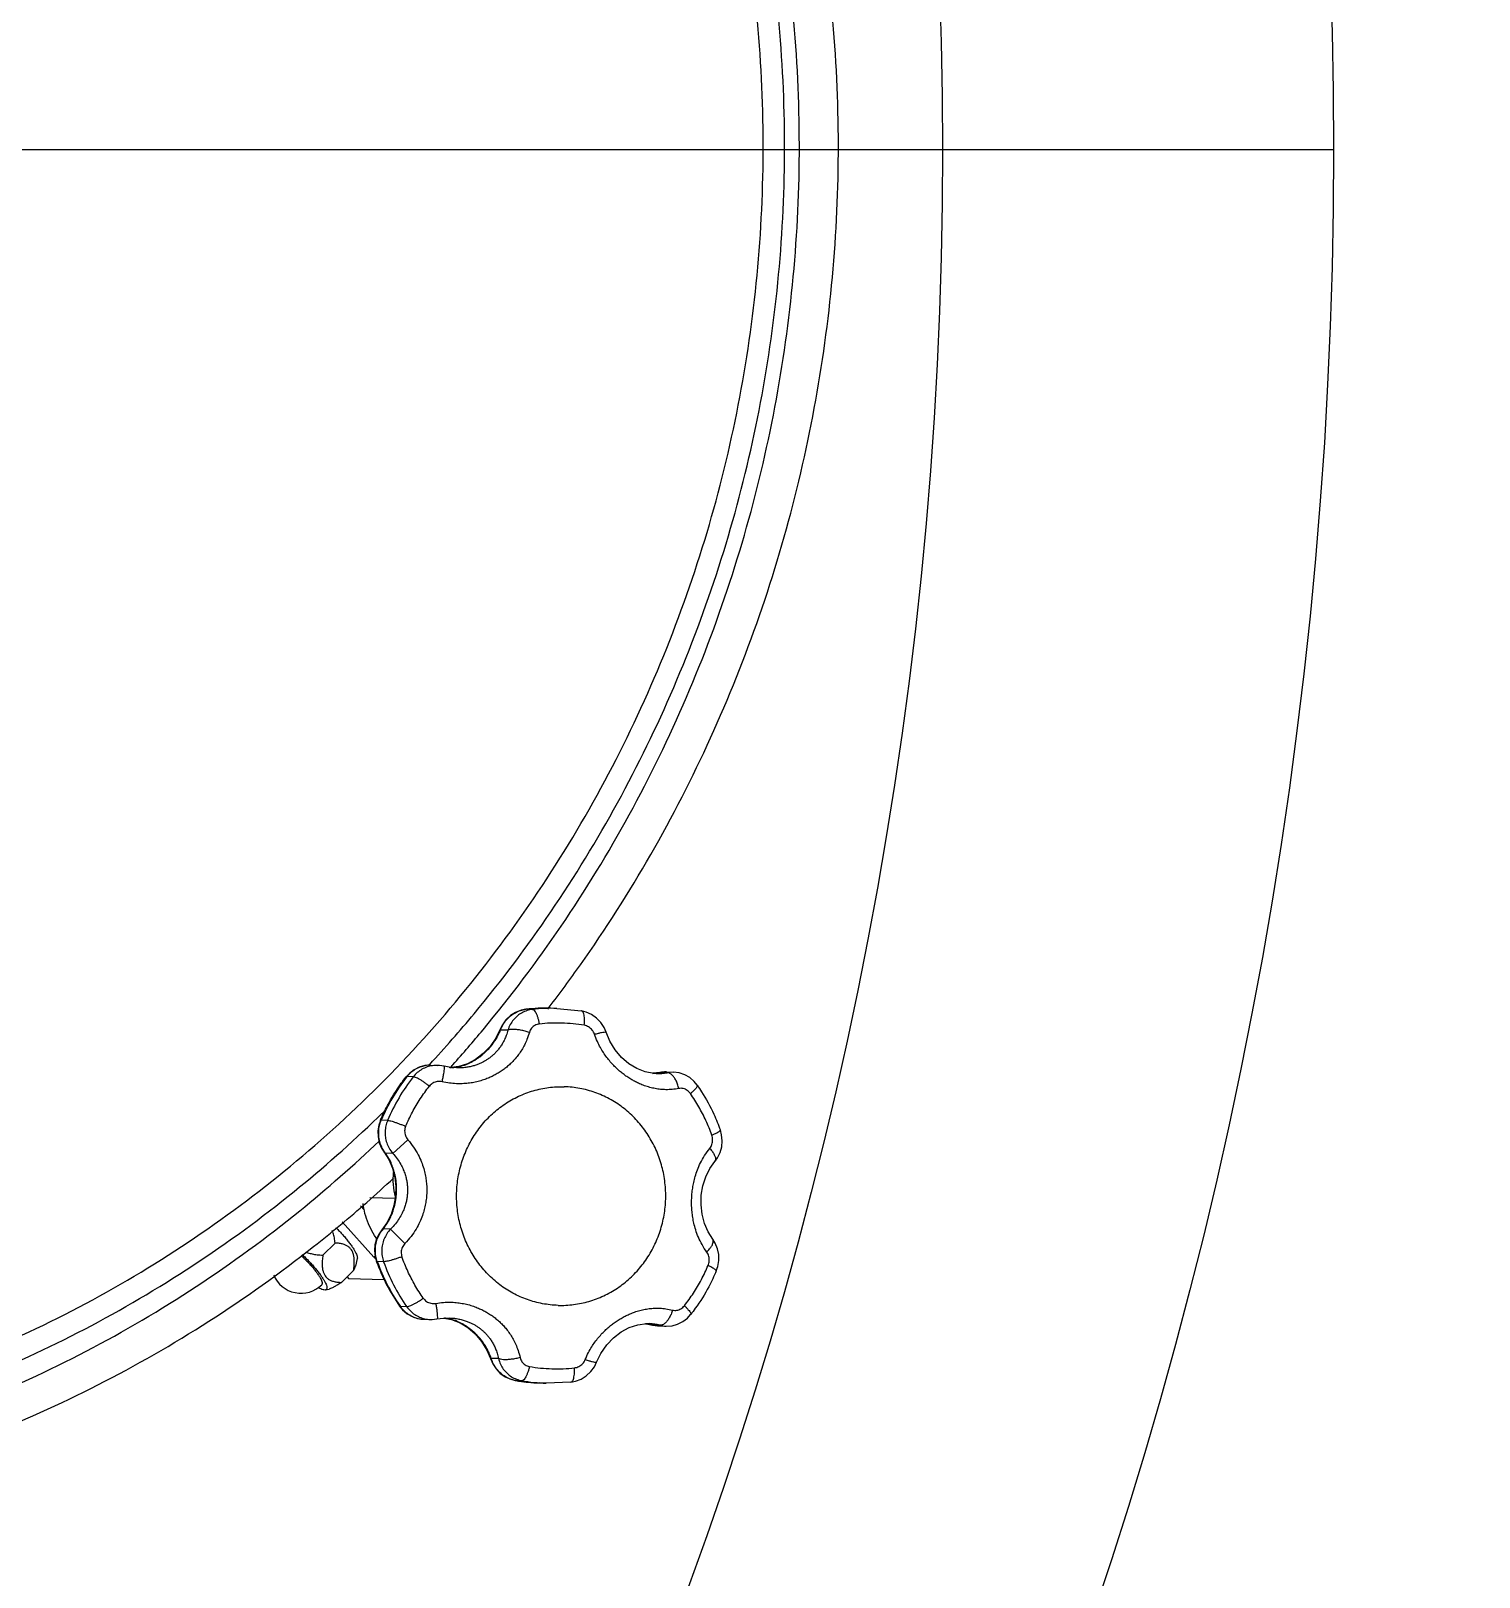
# Model space of a CAD drawing. Header units: millimetres. Extents: x -62354 to 129108, y -71259 to 35407.
# Drawn here: x 18760.9 to 19003.9, y 10938 to 11197.5 of the extents above; entities that cross this region are included whole.
import ezdxf

# ---------------------------------------------------------------- set-up
doc = ezdxf.new("R2010")
doc.units = ezdxf.units.MM
doc.header["$MEASUREMENT"] = 0
doc.layers.add('1st FL Layout xrf$0$CR-Machine', color=7, linetype='Continuous', transparency=0.5)

# ---------------------------------------------------------------- blocks, each defined once
blk = doc.blocks.new('1st FL Layout xrf$0$fsdbx')
at = {"color": 253, "ltscale": 3}
blk.add_line((240592.2337250903, 79377.38444218776), (240592.2337250903, 77846.13444218776), dxfattribs=at)
for p, q in [((240746.9843758382, 79265.4099085188), (240747.0175435659, 79266.5728872582)), ((240747.0175902299, 79266.57451205881), (240747.0174953481, 79266.57118704476)), ((240747.0174953481, 79266.57118704476), (240747.1089151634, 79265.52234779473)), ((240746.9843690692, 79265.40984514428), (240746.9845802546, 79265.10434079182)), ((240746.9845802546, 79265.10434079182), (240747.0715839815, 79264.29207655488)), ((240747.0715839815, 79264.29207655488), (240747.0743863753, 79264.31098111844)), ((240747.1089151634, 79265.52234779473), (240747.0743672037, 79264.31097767895)), ((240747.2763483325, 79263.73534104213), (240747.276066201, 79263.72551936336)), ((240789.4988710603, 79264.31339731041), (240789.4643231005, 79263.10202719463)), ((240789.6168699995, 79264.19650987288), (240789.4643231005, 79263.10202719463)), ((240789.616828999, 79264.19506609), (240789.6499690324, 79265.35706947252)), ((240789.6499382191, 79265.3559922289), (240789.6500201792, 79265.35887761612)), ((240789.2295702552, 79262.52848744683), (240789.2298629086, 79262.5388361463)), ((240789.2558773659, 79261.91813376354), (240789.2605589244, 79261.97817815747)), ((240789.2605589244, 79261.97817815747), (240789.4660430661, 79263.08298333705)), ((240789.4660448332, 79263.08299055044), (240789.4643252707, 79263.10202667437)), ((240736.3213401735, 79247.01890266826), (240736.7358245514, 79251.1491686847)), ((240799.0359261999, 79249.37240693872), (240799.2143425177, 79245.22521064771)), ((240736.4653611206, 79245.47579830632), (240736.1189870568, 79245.7414890781)), ((240736.2911360222, 79245.95984139401), (240736.2910910747, 79245.95826388441)), ((240736.3213401735, 79247.01890266826), (240736.2911361048, 79245.95984429083)), ((240736.4981501513, 79242.90959102838), (240736.4679460826, 79241.85053265092)), ((240799.1841269406, 79244.16574874619), (240799.1841384492, 79244.16615227555)), ((240799.2143425177, 79245.22521064771), (240799.184138449, 79244.16615227025)), ((240736.4695656801, 79241.81267764681), (240736.4652696139, 79241.85025715522)), ((240736.4695492386, 79241.81267575483), (240736.4679460826, 79241.85053265092)), ((240798.8036174399, 79241.13265535433), (240798.7734133712, 79240.07359697684)), ((240739.986405145, 79238.7904132705), (240739.9518571853, 79237.57904315469)), ((240798.7734134033, 79240.07359716782), (240798.7696471298, 79240.03584617315)), ((240798.7760803156, 79240.07314031036), (240798.7696471298, 79240.03584617315)), ((240795.0862675586, 79237.21897956781), (240795.0517195988, 79236.007609452)), ((240795.1027675421, 79235.8856962925), (240795.9670189665, 79236.25163260027)), ((240746.0837146553, 79230.55855157095), (240746.2497913634, 79229.264835637)), ((240746.318759034, 79230.1590590257), (240746.3185326065, 79230.15100590265)), ((240788.2720335417, 79228.95407502749), (240788.2722610522, 79228.96195553112)), ((240745.8554662273, 79225.82645398803), (240745.8886511626, 79226.99004262491)), ((240788.4878836969, 79224.61038028434), (240788.5210739024, 79225.77412923524)), ((240747.2252286414, 79222.25901694573), (240747.8200629942, 79221.7122170834)), ((240747.8003508569, 79222.92247137937), (240747.7701467882, 79221.8634130019)), ((240758.3792117495, 79222.00864214831), (240760.6475071314, 79219.46627371741)), ((240760.6475032727, 79219.4662780056), (240760.612955313, 79218.25490788973)), ((240768.2092658337, 79219.86170796215), (240768.0883119796, 79215.62065044456)), ((240775.766911728, 79221.51274958724), (240773.3574177035, 79219.10380263542)), ((240786.3806593153, 79221.8221710462), (240786.3504552466, 79220.76311266873)), ((240755.110968121, 79218.60970542193), (240755.0807640522, 79217.55064703914)), ((240760.440316265, 79218.01723183424), (240760.6129425541, 79218.25492206714)), ((240772.3104008871, 79218.47901249322), (240773.4816547691, 79217.6452839248)), ((240773.4816547691, 79217.6452839248), (240773.3228592413, 79217.89242210725)), ((240773.3574097895, 79219.10379478722), (240773.3228618298, 79217.89242467139)), ((240778.8361269513, 79217.93307008105), (240778.8059228825, 79216.87401169827)), ((240781.6327975018, 79212.07110844701), (240781.8031177339, 79218.04312071574)), ((240769.4496254926, 79214.05667079057), (240770.1506828614, 79214.68983273447)), ((240778.044226148, 79216.29445450977), (240772.1418175179, 79210.96367750101)), ((240778.044226148, 79216.29445450977), (240777.8401811494, 79216.50103727164)), ((240776.7149125793, 79212.92271155532), (240777.1771227825, 79213.19130813982)), ((240778.3103749428, 79213.52038694368), (240779.5634527051, 79213.19349533069)), ((240780.2927647241, 79212.88699882646), (240782.3115213872, 79210.84313435)), ((240781.3504778424, 79211.81613064694), (240781.6327975018, 79212.07110844701)), ((240775.7075149426, 79209.79082996087), (240777.7262716004, 79207.74696548464)), ((240783.572406872, 79208.19290900722), (240783.4251193562, 79208.78750239062)), ((240783.5723454362, 79208.19306653395), (240783.5859072371, 79208.04874499567))]:
    blk.add_line(p, q)
for points in [[(240762.023710096, 79273.53984804175), (240761.3903372643, 79273.99452194368), (240760.5040972613, 79274.4264381396), (240759.5432552514, 79274.68978483818), (240758.5446489816, 79274.77317599553), (240757.5463509887, 79274.6731600331), (240756.7480654111, 79274.45470334071)], [(240780.3844032869, 79273.78062755679), (240779.615293212, 79274.04027627094), (240778.6252154947, 79274.1998571381), (240777.6237777485, 79274.17654482581), (240776.6490365056, 79273.97145782801), (240775.7382544632, 79273.59358015016), (240775.0652902368, 79273.16791478716)], [(240775.065144925, 79273.16783971715), (240773.8477992458, 79272.40196518417), (240772.4024165525, 79271.78352951916), (240770.8693017357, 79271.3875309423), (240769.2865089492, 79271.21261102858), (240767.6913048436, 79271.25743819302), (240766.1208429961, 79271.52094068515), (240764.612435888, 79272.00228375598), (240763.2041651407, 79272.70058773554), (240762.023820755, 79273.5397735535)], [(240749.2135303798, 79270.57009069916), (240748.5887260332, 79270.05831194823), (240747.9444505951, 79269.31404590572), (240747.4588952665, 79268.47111526708), (240747.1471358956, 79267.55954841885), (240747.0174875717, 79266.57111189468)], [(240789.649942947, 79265.35596030497), (240789.5776909447, 79266.3444974719), (240789.3202530938, 79267.27023731056), (240788.8862180088, 79268.13790621274), (240788.2887703998, 79268.91689461272), (240787.6853027426, 79269.47293237029)], [(240747.2763451926, 79263.73528551008), (240747.252821861, 79263.31996756297), (240746.9757320632, 79261.83692334124), (240746.4219141718, 79260.42240820019), (240745.6123413024, 79259.09187548226), (240744.5642371697, 79257.87104020864), (240743.2988746232, 79256.79530048493), (240741.8383651117, 79255.90132139364), (240740.3290733881, 79255.26852476786)], [(240747.0715634024, 79264.29206244365), (240747.2142868147, 79263.16958665111), (240747.215314791, 79263.11922166095)], [(240789.466029872, 79263.08299421734), (240789.5999805139, 79263.89850388453), (240789.6168766427, 79264.19653987372)], [(240795.683294819, 79253.68983850707), (240794.2211371331, 79254.40259970588), (240792.8116230993, 79255.37826346108), (240791.6076333907, 79256.5247134605), (240790.6291871371, 79257.80394116582), (240789.8955165197, 79259.17927331664), (240789.4223302792, 79260.62402620664), (240789.2297124872, 79262.12155565349), (240789.2298628985, 79262.5387823476)], [(240740.3290687213, 79255.26851006426), (240739.5518586543, 79254.94037170851), (240738.6856439954, 79254.38383407833), (240737.9433449744, 79253.67747119238), (240737.3532159509, 79252.84961379148), (240736.936862347, 79251.93391466184), (240736.7358544227, 79251.14925990129)], [(240799.0359000603, 79249.37250879648), (240798.8843467392, 79250.15147032638), (240798.5238833652, 79251.09042924203), (240797.9846775971, 79251.9521415671), (240797.2861852403, 79252.70181508912), (240796.4546691391, 79253.30954823102), (240795.6832976126, 79253.68981145063)], [(240736.4695687177, 79241.812581596), (240736.6254009419, 79241.01823188545), (240736.9885132638, 79240.08082229088), (240737.530008661, 79239.2209564679), (240738.2305208001, 79238.47330943402), (240739.0638216931, 79237.86778491113), (240739.8221804142, 79237.49524053643)], [(240795.9670189665, 79236.25163260027), (240796.8315871098, 79236.81047519055), (240797.5720008141, 79237.51898638235), (240798.159956708, 79238.34882951566), (240798.5737443435, 79239.26620747172), (240798.7696095453, 79240.03573863977)], [(240739.822182533, 79237.49521710182), (240741.2931412801, 79236.77732289155), (240742.7004370035, 79235.80142440501), (240743.9024073093, 79234.65525702166), (240744.879146281, 79233.37668084414), (240745.611480176, 79232.00223900954), (240746.0837146553, 79230.55855157095)], [(240788.2904721877, 79228.06791115977), (240788.5304629042, 79229.35060603402), (240789.0852985441, 79230.76613009951), (240789.8962569017, 79232.09746520602), (240790.9460942982, 79233.31883894608), (240792.2134771146, 79234.39473475073), (240793.6761819654, 79235.28835092168), (240795.1027675421, 79235.8856962925)], [(240746.3185306976, 79230.15099278316), (240746.2458850934, 79229.21447770676), (240746.0394356807, 79228.10207184305)], [(240746.0394466753, 79228.10206026875), (240745.9063733556, 79227.29684360547), (240745.8886445158, 79226.99000726818)], [(240788.4339153315, 79226.89299228915), (240788.2917223481, 79228.00782469261), (240788.2720348097, 79228.9540649243)], [(240745.8554999807, 79225.82785089879), (240745.9284633828, 79224.83667618415), (240746.1875902977, 79223.90869396858), (240746.6242842579, 79223.03914355073), (240747.2252286414, 79222.25901694573)], [(240786.2919012622, 79220.6149252686), (240786.925789191, 79221.13539828439), (240787.5664932251, 79221.8787097288), (240788.0492938028, 79222.71992507795), (240788.3592442246, 79223.62937058086), (240788.487996361, 79224.61415502409)], [(240788.5210988951, 79225.77481010437), (240788.5211852154, 79226.07042323134), (240788.4338912685, 79226.8929787889)], [(240760.4403304273, 79218.01721285781), (240761.6669843658, 79218.78797583931), (240763.113124843, 79219.40493076455), (240764.6467358737, 79219.79944415588), (240766.2297724698, 79219.97287797672), (240767.824968653, 79219.92656328139), (240769.3951572854, 79219.66157282513), (240770.9030019799, 79219.1787537419), (240772.3104008871, 79218.47901249322)], [(240755.121028591, 79217.40444171295), (240755.9050967901, 79217.14097028103), (240756.8954619745, 79216.98417556591), (240757.8967340429, 79217.01026572738), (240758.870962124, 79217.2181124684), (240759.7808952539, 79217.59873452404), (240760.4401914609, 79218.01713866202)], [(240773.4817704289, 79217.64520763652), (240774.1283302816, 79217.1825316691), (240775.0155604064, 79216.75330037292), (240775.9770757937, 79216.49266700604), (240776.976018614, 79216.41203175354), (240777.9741798293, 79216.51483863429), (240778.7572795704, 79216.73030846898)]]:
    blk.add_lwpolyline(points)
for radius in [765.6249999999977, 699.9999999999977]:
    blk.add_circle((240592.2337250903, 78611.75944218776), radius)
for centre, radius, start, end in [((240752.0096679906, 79265.26831068902), 5.027293540940279, 178.3860019070532, 190.9777112770605), ((240737.0406183916, 79262.48875106769), 10.19787355512483, 6.936135208661807, 10.29328590439626), ((240739.8885378353, 79263.94474110508), 7.390825471108212, 358.3764433880655, 12.32507017774391), ((240737.1627450377, 79262.50317810016), 10.07489846879082, 3.417455736769392, 6.938563133608025), ((240796.57769844, 79262.3329038677), 7.350660050647345, 164.3695996395101, 178.3946343905062), ((240785.0662166616, 79265.48794831504), 4.585629190356811, 345.1590098365876, 358.3510256469709), ((240799.2571718168, 79260.7322229982), 10.07527084948247, 169.7945040439499, 173.3190476000141), ((240799.3777328948, 79260.71094026905), 10.19769534744737, 166.4394244038675, 169.7968351535721), ((240765.333655896, 79247.08743674593), 26.56032142956558, 170.1729541815594, 178.3650596974871), ((240770.2528723612, 79246.94713417883), 26.56053915904255, 358.3677213780931, 6.559732256146668), ((240765.3351165403, 79245.1318820088), 29.0557588651863, 178.3702182335488, 186.4849554702066), ((240765.0689781638, 79245.1396301282), 28.78953278946118, 178.3705678752147, 186.5601544634656), ((240765.0991738976, 79246.1986879493), 28.78952444721315, 178.3674255321836, 186.5601552556723), ((240765.3336814517, 79247.0886622559), 26.56031203787767, 178.367703858632, 186.5598126301268), ((240770.2531261134, 79246.94836127057), 26.56032049732202, 350.1729558535699, 358.3650597742098), ((240770.4063323916, 79244.98740958102), 28.7895265247845, 350.1726092010121, 358.3645407019387), ((240770.4365386377, 79246.0464676939), 28.78952433001682, 350.1726089912959, 358.3653445302559), ((240770.1050750262, 79244.99830735984), 29.09096382303238, 352.3335771597512, 358.3600198846725), ((240741.2357557474, 79242.39881394882), 4.799231332133658, 186.5599970084451, 187.0051020316149), ((240770.1472864651, 79244.99201575649), 29.04829035844362, 350.2508768141441, 352.3347687617469), ((240741.8350350813, 79242.79631219394), 5.546733740532298, 249.3096621845845, 250.1529071127475), ((240794.0421254894, 79240.89310246077), 4.801736590185103, 349.7272263770167, 350.1733069905848), ((240793.4706839405, 79241.3185063545), 5.541236289650056, 286.5780865935625, 287.4163997386366), ((240738.3927193891, 79228.84850671669), 7.886612046823034, 3.663321376002467, 9.341279293767101), ((240597.4987735432, 79063.42122093748), 222.6930834441237, 48.05500010700087, 48.25224081600395), ((240796.1132726938, 79227.20195816606), 7.889178199023316, 167.3975977992709, 173.0512802401178), ((240750.4908213148, 79225.69824575415), 4.637135188491362, 178.4156728963347, 189.6391387965944), ((240783.8573690256, 79224.74623001958), 4.63251566598853, 347.5494107086141, 358.3195422954902), ((240767.4898539155, 79247.94582864098), 31.8409318222851, 231.8027396590943, 247.1218437693747), ((240783.7639176219, 79224.76866149923), 4.728605807152717, 337.2942255303285, 347.5281329952294), ((240767.124013183, 79246.42388565736), 31.26961722854218, 231.7615821701941, 231.9931084467039), ((240767.4619326227, 79246.89130554153), 31.84599781487002, 232.0318938171313, 247.1212320479119), ((240599.9627684018, 79067.06665700488), 224.6094998866856, 41.2314700254812, 42.78273101247631), ((240768.1170928555, 79246.87262481134), 31.84600251337752, 289.6115327867714, 304.7006570831443), ((240768.1493193851, 79247.92702085781), 31.8409318222851, 289.6109204982343, 304.9300246060728), ((240768.080204878, 79246.68938929797), 31.80478040816786, 289.7980936677862, 304.9322993432299), ((240768.4278183098, 79246.38671105728), 31.26962918256807, 304.7394403635776, 304.9711821679787), ((240598.9362931949, 79066.6702151703), 216.3940767119447, 43.99029199988353, 44.47682439173798), ((240767.6707023862, 79247.08873547567), 32.22810405480408, 246.9068227511844, 247.082738680026), ((240801.1707204254, 79190.75564916641), 34.45381424352485, 131.2228445468328, 132.1622037307934), ((240767.9327006844, 79247.04742492118), 32.19161868441086, 289.6488688694841, 289.8292701317243), ((240779.1791639236, 79204.06877877816), 4.947912741432055, 292.4020868630197, 44.64590510198592)]:
    blk.add_arc(centre, radius, start, end)
blk.add_ellipse((240767.4483107185, 79234.91821550397), major_axis=(-6.690596774322166, -14.49746422713103), ratio=0.7838483370000001, start_param=0.2564749827, end_param=0.5712859940999999)
for points, start_tangent, end_tangent in [([(240736.1189870568, 79245.7414890781), (240729.0201185476, 79250.9639175933), (240710.5175543724, 79262.76831899746), (240690.918083675, 79272.8188014419), (240670.4034622884, 79281.02216170289), (240649.1639327027, 79287.30232585201), (240627.3964598548, 79291.60105475163), (240605.3029045532, 79293.87848410694), (240583.0881515517, 79294.11349415078), (240560.9582095211, 79292.30390552629), (240539.118300639, 79288.46649946165), (240517.77095746, 79282.63686217475), (240497.1141447249, 79274.86905484315), (240477.3394235395, 79265.23511228681), (240458.6301749206, 79253.82437494278), (240458.3987108339, 79253.66747524845)], (-0.7940312581110243, 0.6078769292732074), (-0.8274089368774075, -0.5615999031119917)), ([(240745.7160120055, 79225.67474698607), (240737.2077391645, 79233.1335109809), (240720.1267884015, 79245.99537896438), (240701.8141569325, 79257.19733291259), (240682.4462054049, 79266.6314918886), (240662.2094577815, 79274.2069997827), (240641.2988050056, 79279.8509003155), (240619.9156280952, 79283.50883964036), (240598.2658587325, 79285.14558980448), (240576.557996031, 79284.74538799655), (240555.0010985753, 79282.31208839128), (240533.8027710765, 79277.86912499132), (240513.1671650071, 79271.4592859626), (240493.2930125403, 79263.14430155579), (240474.3717126307, 79253.00424961763), (240456.58548773, 79241.13678438863), (240447.6670447263, 79234.17596118822)], (-0.7346487815111025, 0.6784476161239366), (-0.7721256544351571, -0.6354698842298354)), ([(240809.6527348812, 79067.4353695731), (240809.1371351032, 79088.5019889606), (240806.3958121829, 79109.41606426591), (240801.4568958111, 79129.96298876413), (240794.3710659487, 79149.93192320931), (240785.2110328063, 79169.11795931586), (240774.0707907047, 79187.32422238553), (240761.0646536169, 79204.36389152418), (240746.3260821045, 79220.06211666984), (240730.0063138586, 79234.25781278644), (240712.2728117771, 79246.80531281841), (240693.3075455962, 79257.57586244421), (240673.305124615, 79266.45894124956), (240652.4708007287, 79273.36339681706), (240631.0183622972, 79278.21838009349), (240609.1679403751, 79280.97407238229), (240587.1437498553, 79281.60219655067), (240565.1717887364, 79280.09630719468), (240543.4775190679, 79276.47185677802), (240522.2835534201, 79270.76603706452), (240501.8073705585, 79263.0373974815), (240482.2590838272, 79253.36524433814), (240463.8392851055, 79241.8488270141), (240446.736986445, 79228.6063195272), (240431.1276805809, 79213.77360792772), (240417.1715401119, 79197.50289591163), (240405.0117739252, 79179.96114300028), (240394.7731576741, 79161.32835131409), (240386.5607534237, 79141.79571851515), (240380.4588315458, 79121.56367584367), (240376.5300060168, 79100.83983143218), (240374.814591912, 79079.83683997861)], (0.02850814758171294, 0.9995935601640595), (-0.02850814758171294, -0.9995935601640595)), ([(240749.2135672661, 79270.57010778802), (240750.3255941648, 79271.31315216306), (240754.0594681682, 79273.35530689743), (240756.7480629946, 79274.4546974675)], (0.8194403479634841, 0.5731644756345984), (0.9417630452801012, 0.3362772168089148)), ([(240757.582951922, 79273.02210035699), (240757.3822326008, 79273.47346687748), (240757.1949450999, 79273.85769770292), (240757.0292082946, 79274.1565373301), (240756.8920654982, 79274.35678011863), (240756.7890612422, 79274.45024726316), (240756.7501443804, 79274.44750068747)], (-0.3933435301693383, 0.9193915745067076), (-0.9606779078621208, -0.277665189293974)), ([(240757.5829641654, 79273.02210472958), (240755.1514462177, 79272.03074130349), (240752.8251498851, 79270.83156572675), (240750.6231568198, 79269.43442440522)], (-0.9417727320327692, -0.336250087285541), (-0.8194402525371691, -0.5731646120634286)), ([(240759.8242132417, 79272.67536023146), (240759.4988689709, 79272.89325755602), (240759.1470414462, 79273.04494156837), (240758.7668823762, 79273.13618581623), (240758.371910007, 79273.16357178346), (240757.975757873, 79273.12615783443), (240757.5829641654, 79273.02210472958)], (-0.7730474503839447, 0.6343482004821032), (-0.9417927627728476, -0.3361939797032166)), ([(240759.8242132417, 79272.67536023146), (240760.3630165094, 79273.11251337803), (240760.8804886732, 79273.43290862767), (240761.3461465625, 79273.6176722649), (240761.7325593959, 79273.65592046411), (240762.0169646614, 79273.54540031918), (240762.0237007524, 79273.53983696757)], (0.7416213409917237, 0.6708187434662489), (0.7643404180092113, -0.6448129382987785)), ([(240777.2119133077, 79272.17946756133), (240775.968820139, 79271.38462459968), (240774.706305934, 79270.76870323985), (240773.4983822189, 79270.32390207433), (240772.3897853571, 79270.02147630564), (240771.3887635319, 79269.82608142705), (240770.4448920478, 79269.70437040372), (240769.4648768065, 79269.63905151622), (240768.4539769758, 79269.63500700358), (240767.4458342076, 79269.69460866801), (240766.4717086866, 79269.81357349234), (240765.5329123925, 79269.98755237978), (240764.5386559468, 79270.23931616795), (240763.4399519771, 79270.60584981405), (240762.2504595568, 79271.12157040762), (240761.0198723984, 79271.8110335226), (240759.8242132417, 79272.67536023146)], (-0.8078717302907212, -0.589358352275656), (-0.7729679078932271, 0.6344451224236558)), ([(240777.2119131932, 79272.17946690912), (240776.698898708, 79272.64662076256), (240776.2005258389, 79272.99599086112), (240775.7461527291, 79273.20699649479), (240775.3625455888, 79273.26720774904), (240775.072301941, 79273.17307769365), (240775.0652828722, 79273.16792470714)], (-0.7021827672122574, 0.7119967425698919), (-0.7998918250075042, -0.6001442062422702)), ([(240779.4692945657, 79272.39790821893), (240779.0966513105, 79272.52092194103), (240778.7083464375, 79272.58273869738), (240778.316908437, 79272.58136934479), (240777.9358830456, 79272.51691837242), (240777.5631283738, 79272.38496193232), (240777.2119133077, 79272.17946756133)], (-0.9210978505602854, 0.3893311568487961), (-0.8079659071962683, -0.589229236213302)), ([(240780.3819164507, 79273.77355291814), (240780.3432280578, 79273.77851228515), (240780.2350700354, 79273.69106513154), (240780.086744496, 79273.49896111814), (240779.9042524206, 79273.21005004732), (240779.6953764972, 79272.837115573), (240779.4692945657, 79272.39790821893)], (-0.9433031545580954, 0.3319324609024339), (-0.4450104169292848, -0.8955253926184472)), ([(240786.2133127788, 79268.41939370666), (240784.0944988591, 79269.93978309853), (240781.840337133, 79271.26958567448), (240779.4692945657, 79272.39790821893)], (-0.7854418484685883, 0.6189354592154558), (-0.9210779857296091, 0.3893781506508628)), ([(240780.3844061856, 79273.78062231006), (240783.0418444732, 79272.51060677419), (240786.645311048, 79270.25800677919), (240787.6852702323, 79269.47294912545)], (0.9210674834834448, -0.3894029928871557), (0.7854431724016246, -0.6189337791134619)), ([(240749.2145705904, 79270.5684353062), (240749.2999607982, 79270.58971096494), (240749.4700114832, 79270.53080622427), (240749.6978119399, 79270.37729725655), (240749.9741587504, 79270.13547666563), (240750.2873293227, 79269.81613782476), (240750.6231568198, 79269.43442440522)], (0.8571651136321167, 0.515041714788269), (0.6436100791804585, -0.7653535561930342)), ([(240750.6231568198, 79269.43442440522), (240750.3282275346, 79269.18854744427), (240750.0849235908, 79268.9010052093), (240749.901115949, 79268.58106379808), (240749.7832281522, 79268.23996153279), (240749.7345772986, 79267.87404373437), (240749.7673040532, 79267.49116412923)], (-0.8194099460722556, -0.5732079380799461), (0.1971876702125514, -0.980365759661233)), ([(240786.2133025734, 79268.41940174648), (240786.5703104275, 79268.78137885424), (240786.9011674453, 79269.0823538414), (240787.1908411633, 79269.3080362257), (240787.4270145519, 79269.44831711304), (240787.6001411121, 79269.49743821079), (240787.6841709135, 79269.4713328853)], (0.6861120747382505, 0.7274958562757406), (0.826474541934475, -0.5629740949050854)), ([(240749.7673040532, 79267.49116412923), (240749.9293086589, 79266.35421841551), (240749.9648589354, 79265.33215439448), (240749.911285408, 79264.41479769553), (240749.780577865, 79263.5101212144), (240749.5703203783, 79262.59713771247), (240749.2897256712, 79261.71066399469), (240748.9676787213, 79260.90570373516), (240748.6418256094, 79260.2223556558), (240748.2907788082, 79259.5827723562), (240747.8865811586, 79258.93470517074), (240747.4424199696, 79258.30398276701), (240746.9668295197, 79257.70178226224), (240746.4602565891, 79257.12697428267), (240745.90466404, 79256.5615578648), (240745.2698043738, 79255.98527037713), (240744.543877109, 79255.40379758587), (240743.749062999, 79254.84871715508), (240742.8814439715, 79254.32781164275), (240741.8791172332, 79253.82392725963), (240740.6627635424, 79253.33889178082)], (0.1973763773914139, -0.9803277847984533), (-0.9452323412628462, -0.3263982552507879)), ([(240749.7673041703, 79267.49116375286), (240749.0425193669, 79267.27695661498), (240748.385869871, 79266.99211017397), (240747.8360375488, 79266.653404149), (240747.4254118777, 79266.2807909982), (240747.1781819667, 79265.89622058262), (240747.1089116173, 79265.52234715511)], (-0.9736967422618861, -0.2278478749266501), (0.06072390159575579, -0.9981546011390166)), ([(240786.9570121813, 79266.43052335473), (240787.0110131042, 79266.79645207798), (240786.9881813382, 79267.15364521916), (240786.8932372598, 79267.50614818488), (240786.7295035302, 79267.84115112491), (240786.5026819174, 79268.1471207315), (240786.2133127788, 79268.41939370666)], (0.2527807615503809, 0.9675235845135814), (-0.7854037938154547, 0.6189837483006244)), ([(240795.2401717366, 79251.78235833618), (240794.0696149166, 79252.32745517572), (240793.1268375486, 79252.86764170011), (240792.3118809217, 79253.41680512187), (240791.5520769464, 79254.0073040144), (240790.8463043436, 79254.63466749448), (240790.2279141039, 79255.25825317614), (240789.6902359487, 79255.86793604027), (240789.2046636128, 79256.48445198694), (240788.754748224, 79257.12541433788), (240788.3395896796, 79257.79351860113), (240787.9669536708, 79258.47724708315), (240787.6490772017, 79259.14861352401), (240787.3594487131, 79259.86550056122), (240787.085482829, 79260.6965119296), (240786.8628763142, 79261.58957277439), (240786.7120945434, 79262.49431821861), (240786.6370977865, 79263.38650909974), (240786.6372174777, 79264.29766621182), (240786.7315446149, 79265.31215016742), (240786.9570121813, 79266.43052335473)], (-0.9250932261221183, 0.3797400729222179), (0.2529284657611447, 0.9674849824197342)), ([(240786.9570121815, 79266.43052336009), (240787.668408079, 79266.17535636618), (240788.3077529891, 79265.85354849749), (240788.8373845216, 79265.48405682869), (240789.2261034403, 79265.08864734074), (240789.4510114571, 79264.69061265522), (240789.4988599921, 79264.31339995499)], (0.9591279208849962, -0.2829728456563007), (-0.1175143622812782, -0.993071183076835)), ([(240740.6627635424, 79253.33889178082), (240740.2827726167, 79253.16817320557), (240739.9532834837, 79252.94418950134), (240739.6676398595, 79252.66804738884), (240739.4360789283, 79252.34943902565), (240739.2665189843, 79251.99932718815), (240739.1630422888, 79251.6206097996)], (-0.9451917891124623, -0.3265156685281472), (-0.1707015911316175, -0.9853227728948186)), ([(240740.6627635424, 79253.33889178082), (240740.4887327004, 79253.98078288854), (240740.3640014095, 79254.52275561949), (240740.2959172922, 79254.93288358391), (240740.288490949, 79255.18700725804), (240740.3314906065, 79255.26506497883)], (-0.2764173220091713, 0.9610377017023204), (0.8180781876530404, 0.5751070151600629)), ([(240795.2401715256, 79251.78235803844), (240795.4505038981, 79252.41329018661), (240795.6059223159, 79252.94727632919), (240795.6972714005, 79253.35286046055), (240795.7191699607, 79253.60615046072), (240795.680691572, 79253.68653201536)], (0.330740512744965, 0.9437217350624058), (-0.7839279050839004, 0.6208518660926834)), ([(240739.1630401571, 79251.62059746453), (240738.6037421899, 79251.6549197977), (240738.0831345489, 79251.65181047897), (240737.6244508129, 79251.61019764721), (240737.2471759753, 79251.53135559295), (240736.9665586499, 79251.41838903085), (240736.793144568, 79251.27610321768), (240736.736170752, 79251.14920252186)], (-0.9958373369887064, 0.09114822137179486), (-0.1843874206093342, -0.9828536407426268)), ([(240796.6395276031, 79249.98138294529), (240796.5618206901, 79250.35241343363), (240796.4169756671, 79250.70822659787), (240796.2096286223, 79251.03737112667), (240795.9469449554, 79251.32852114545), (240795.6234437749, 79251.58148412424), (240795.2401717366, 79251.78235833618)], (-0.1142580806038191, 0.9934511014724032), (-0.9250336302392786, 0.3798852233587687)), ([(240799.0355812817, 79249.37246926903), (240798.985928436, 79249.50244819169), (240798.8209060442, 79249.6543816163), (240798.5471838294, 79249.78315178599), (240798.1750164636, 79249.88336066448), (240797.719450768, 79249.95104022251), (240797.1998673504, 79249.98380968871), (240796.6395276031, 79249.98138294529)], (-0.1281003409688631, 0.991761212512196), (-0.9994104419040433, -0.03433319986784023)), ([(240736.4981501342, 79242.90959117806), (240736.5596887595, 79243.09000501997), (240736.7343709978, 79243.27677898554), (240737.017066235, 79243.46263398539), (240737.3971509046, 79243.64003297006), (240737.8592630288, 79243.80189349176), (240738.3837726829, 79243.94185423327), (240738.947254587, 79244.05441560969)], (0.02797161493578484, 0.9996087178280731), (0.9859027837377983, 0.1673191591481986)), ([(240736.4981501513, 79242.90959102838), (240736.6897729764, 79242.01266492667), (240737.0493668883, 79241.16822869226), (240737.5653866824, 79240.4038169923), (240738.2199781847, 79239.74608077045), (240739.0270574173, 79239.19699022156), (240739.986405145, 79238.7904132705)], (0.1142399194125757, -0.9934531900460175), (0.9549527649266142, -0.2967578419503263)), ([(240738.9472561027, 79244.0544024191), (240739.0250848327, 79243.68777574325), (240739.170302108, 79243.34500511902), (240739.3782600358, 79243.037229979), (240739.6417715483, 79242.77517994802), (240739.9663497844, 79242.55993626761), (240740.350953233, 79242.4057514772)], (0.1142588978865462, -0.9934510074753319), (0.9616181615189883, -0.2743911650123618)), ([(240739.8752792687, 79237.60732266353), (240739.0312476396, 79238.01026716077), (240738.2435192595, 79238.57087103382), (240737.5721523911, 79239.25859381605), (240737.0419423751, 79240.04851595446), (240736.6705284165, 79240.91427979851), (240736.4723492581, 79241.81351060997)], (-0.9355042476269865, 0.3533154435796239), (-0.1219562477890584, 0.9925354772627595)), ([(240740.3509534291, 79242.4057512531), (240740.1377446516, 79241.67396246718), (240739.9766091729, 79240.93951653485), (240739.8770391517, 79240.24567813575), (240739.8449000577, 79239.63331984892), (240739.882085138, 79239.13851444155), (240739.9864039075, 79238.79040986847)], (-0.3122008022342143, -0.9500161362231239), (0.4541054035734622, -0.8909479684276649)), ([(240740.350953233, 79242.4057514772), (240741.5255783811, 79242.00330419632), (240742.4714833242, 79241.57278119208), (240743.2889968074, 79241.11326993376), (240744.0510212479, 79240.60062817842), (240744.7586700368, 79240.03905022654), (240745.3785105855, 79239.46631735744), (240745.9172585306, 79238.89414500617), (240746.4035993747, 79238.30457559263), (240746.8540096735, 79237.68096667563), (240747.2693806151, 79237.02030978413), (240747.6419369974, 79236.3337893238), (240747.9594630442, 79235.6501358748), (240748.2484391223, 79234.91037289682), (240748.521313039, 79234.04107340379), (240748.7423722047, 79233.09375718381), (240748.8912194929, 79232.12118213697), (240748.963971423, 79231.15027991822), (240748.9612345377, 79230.14735499048), (240748.8636272731, 79229.0178585051), (240748.6341127829, 79227.75758645879)], (0.9616654327330973, -0.274225446460143), (-0.2277799114835395, -0.9737126434038694)), ([(240785.8238209111, 79226.69694568429), (240785.6658888269, 79227.97668780238), (240785.6336277242, 79229.11408174117), (240785.689835336, 79230.12379848509), (240785.8228236042, 79231.10844483739), (240786.0350366821, 79232.08999808214), (240786.3171670071, 79233.0303158394), (240786.6402692531, 79233.87227840477), (240786.966742217, 79234.5773606243), (240787.3181202589, 79235.22855836013), (240787.7223878432, 79235.87907769144), (240788.1663381283, 79236.5024050836), (240788.6414464841, 79237.08770190456), (240789.147277564, 79237.63649804855), (240789.701841493, 79238.16584751301), (240790.3353067405, 79238.69324170763), (240791.0594133306, 79239.21087538573), (240791.8520173607, 79239.6884628254), (240792.7170232392, 79240.11774254899), (240793.7161309834, 79240.50875794134), (240794.9283614272, 79240.84921803258)], (-0.1719138873303606, 0.9851119811183722), (0.9757314460643681, 0.2189706490859841)), ([(240794.9283614272, 79240.84921803258), (240795.3070839304, 79240.9748804052), (240795.6355301844, 79241.1619169272), (240795.9203274433, 79241.4081174059), (240796.1512622663, 79241.70468649335), (240796.3204293512, 79242.04126196593), (240796.4237389317, 79242.41518914537)], (0.9757016206558004, 0.219103508528834), (0.1707022559048576, 0.9853226577263879)), ([(240794.9283614273, 79240.84921803794), (240795.0995158236, 79240.10646886536), (240795.2185300203, 79239.36403536497), (240795.2783931948, 79238.66565272797), (240795.2755790112, 79238.05246101212), (240795.2102533386, 79237.56058172672), (240795.0862643938, 79237.21899006085)], (0.2575483496337532, -0.9662654126071832), (-0.504146690322361, -0.8636180374662223)), ([(240795.0862675586, 79237.21897956781), (240796.0317724684, 79237.5534995496), (240796.8494655825, 79238.03241057321), (240797.5575474401, 79238.65136318174), (240798.1307766513, 79239.38840862413), (240798.5495214061, 79240.2177614423), (240798.8036174399, 79241.13265535433)], (0.9703125906008614, 0.2418542464407964), (0.1706802688758, 0.9853264666172754)), ([(240796.423741037, 79242.41520130003), (240796.979897786, 79242.27074323589), (240797.4955791958, 79242.10112215497), (240797.9477164818, 79241.91319471571), (240798.3170739841, 79241.71442873718), (240798.5887182564, 79241.51276999203), (240798.7524724678, 79241.31634831449), (240798.8036174399, 79241.13265535433)], (0.9747831918222475, -0.2231540475564616), (-0.02912671196175863, -0.9995757273214956)), ([(240739.8248024266, 79237.49853660184), (240739.8351579061, 79237.49284964177), (240739.9518636139, 79237.57906077112)], (0.7840900170406965, -0.6206471180768669), (0.6550013380788127, 0.755627717275488)), ([(240746.1747473229, 79230.12862033126), (240746.1258776436, 79230.39779050206), (240745.9673206783, 79231.05363667713), (240745.7701177378, 79231.65986646584), (240745.5617350633, 79232.17806013726), (240745.3308340936, 79232.66537925854), (240745.0585300042, 79233.1624649418), (240744.7539003349, 79233.64854420305), (240744.4229738323, 79234.11492912451), (240744.066248982, 79234.56251127928), (240743.6719057571, 79235.0044927033), (240743.2191549228, 79235.45647808682), (240742.7018166467, 79235.91309128434), (240742.1395745598, 79236.34861782572), (240741.529843546, 79236.75980469296), (240740.8234186542, 79237.16697708258), (240739.9518571853, 79237.57904315469)], (-0.1619759139104421, 0.9867947118387275), (-0.922082199759144, 0.3869940786205108)), ([(240739.986405145, 79238.7904132705), (240740.8661108117, 79238.51898087392), (240741.5726314887, 79238.22292228433), (240742.182364393, 79237.90310649978), (240742.749738772, 79237.54316943864), (240743.2754417323, 79237.14606366097), (240743.7346213499, 79236.7386875097), (240744.1325118066, 79236.32962095895), (240744.4904991941, 79235.90612410544), (240744.8207574789, 79235.45614771408), (240745.1239337797, 79234.97731195003), (240745.3943975475, 79234.47753296213), (240745.6234670569, 79233.97771301589), (240745.8303231777, 79233.4346083306), (240746.0234837737, 79232.79352209545), (240746.1770977988, 79232.09154261477), (240746.2768001362, 79231.36747470745), (240746.3201976329, 79230.64156228484), (240746.3187580489, 79230.15905905381)], (0.9696306349573163, -0.244573980121091), (-0.02768958950121655, -0.9996165698072708)), ([(240798.7668897196, 79240.03678638648), (240798.5314676049, 79239.18628198115), (240798.1247390365, 79238.35134868542), (240797.5666309473, 79237.59690540229), (240796.8754541038, 79236.9480864894), (240796.035962388, 79236.40663637203), (240795.1292530549, 79236.03130973029)], (-0.1783332396414532, -0.9839701497702987), (-0.9541552724975432, -0.2993120711985059)), ([(240788.2722620479, 79228.96195550272), (240788.2996038087, 79229.4601608467), (240788.3878185832, 79230.19689274926), (240788.5344888116, 79230.92814513753), (240788.7333188637, 79231.62531359802), (240788.9636743684, 79232.2464566445), (240789.198229157, 79232.76419811408), (240789.4521662438, 79233.24035358519), (240789.7457842231, 79233.71390686158), (240790.0696496988, 79234.16553734458), (240790.4175993206, 79234.58758313628), (240790.789319748, 79234.98136925275), (240791.1980929862, 79235.35922747498), (240791.6663385277, 79235.73349939237), (240792.203003238, 79236.09831745844), (240792.7917876045, 79236.43203819508), (240793.4355637355, 79236.72866251465), (240794.1803549331, 79236.99441823683), (240795.0862675586, 79237.21897956781)], (0.02926575412275563, 0.999571666082841), (0.9819931893771315, 0.1889163201444737)), ([(240795.0517195988, 79236.007609452), (240794.1378400776, 79235.63660516142), (240793.3927058828, 79235.25924595352), (240792.7486628534, 79234.87244892976), (240792.1544537264, 79234.45898500987), (240791.6092695133, 79234.02445167367), (240791.134551662, 79233.59551424597), (240790.7221823729, 79233.17731923462), (240790.3491093452, 79232.75479069378), (240790.0017592525, 79232.3148700739), (240789.679310457, 79231.85559335173), (240789.3874918466, 79231.38452250691), (240789.1352264661, 79230.91952269344), (240788.901934523, 79230.42124875006), (240788.6754944289, 79229.83957107118), (240788.4820305909, 79229.2036701634), (240788.4141636125, 79228.92325186732)], (-0.9426401370831116, -0.3338106828127776), (-0.2178663132275232, -0.9759786214670109)), ([(240795.1739845688, 79235.91997279646), (240795.1633224851, 79235.91488561418), (240795.0517202656, 79236.00760723202)], (-0.8181905854476418, -0.5749470983358775), (-0.6108704215350851, 0.791730590601088)), ([(240748.6341127829, 79227.75758645879), (240747.9198404452, 79227.91189539302), (240747.274778446, 79228.03324248685), (240746.7369259602, 79228.1144794834), (240746.3379665201, 79228.15082093474), (240746.1014016447, 79228.14012612568), (240746.0417272307, 79228.10102430382)], (-0.974892958321545, 0.2226740214193529), (-0.4166631233827046, -0.9090609669394948)), ([(240748.6341127829, 79227.75758645879), (240748.5788263512, 79227.34658992282), (240748.6006109189, 79226.95241400047), (240748.6947147401, 79226.56992327241), (240748.8578411236, 79226.2128391238), (240749.0843053097, 79225.89329814102), (240749.3734686168, 79225.61640427407)], (-0.2276496305623644, -0.9737431107354851), (0.7854001387750129, -0.6189883860075167)), ([(240745.8885817655, 79226.98782963603), (240745.9353785952, 79226.15193320191), (240746.1563183005, 79225.23151082447), (240746.5479315204, 79224.36966113953), (240747.0964447787, 79223.59585987165), (240747.8003508569, 79222.92247137937)], (-0.02812346522899784, -0.9996044571246736), (0.7854117988661872, -0.618973590875879)), ([(240747.7701467882, 79221.8634130019), (240747.0888423548, 79222.5062387943), (240746.5407974951, 79223.25267490762), (240746.144608344, 79224.07784366721), (240745.9191537266, 79224.92179344056)], (-0.7854252653794072, 0.61895650291736), (-0.1674273274622785, 0.9858844202130588)), ([(240749.3734787909, 79225.61639625649), (240749.0133293552, 79225.14428506422), (240748.6775460623, 79224.67057982253), (240748.3813258676, 79224.21535735446), (240748.1372351114, 79223.7974686111), (240747.9551354756, 79223.43372234536), (240747.8418744557, 79223.13833298045), (240747.8003508569, 79222.92247137937)], (-0.6198341168362853, -0.7847328638497196), (-0.03211870958505856, -0.9994840611508473)), ([(240756.1174869395, 79221.63788968406), (240753.7464433997, 79222.76621269854), (240751.4922819004, 79224.09601518814), (240749.3734686168, 79225.61640427407)], (-0.9210779919443915, 0.3893781359497318), (-0.7854418710943076, 0.6189354305029509)), ([(240758.379211662, 79222.00864225737), (240759.6272183574, 79222.97577052852), (240760.8937977809, 79223.73423240817), (240762.1048449964, 79224.2885540392), (240763.215695525, 79224.67000110491), (240764.2182669063, 79224.91972892729), (240765.1631851824, 79225.07814407576), (240766.1438651474, 79225.16677045834), (240767.1550007659, 79225.17908231431), (240768.1629222551, 79225.11172184895), (240769.1363977186, 79224.96996377502), (240770.0741567745, 79224.75961575442), (240771.0668665231, 79224.45361963756), (240772.1633079289, 79224.00775254625), (240773.3496593129, 79223.38189642972), (240774.576165685, 79222.5493469353), (240775.766911728, 79221.51274958724)], (0.7511887184810475, 0.6600875011896542), (0.7123458334768533, -0.7018286211947808)), ([(240784.963623851, 79224.60137338832), (240782.7616393419, 79223.20423702413), (240780.4353299631, 79222.0050545237), (240778.0038177246, 79221.01369376996)], (-0.819440262424515, -0.5731645979277176), (-0.9417727159684932, -0.3362501322785286)), ([(240784.963623851, 79224.60137338832), (240785.2586763721, 79224.85163887957), (240785.5023552036, 79225.1522330975), (240785.68677232, 79225.49355636555), (240785.8054902673, 79225.86376562482), (240785.8552165653, 79226.26739294571), (240785.8238209111, 79226.69694568429)], (0.8194070175918282, 0.5732121243669445), (-0.1717477601128922, 0.9851409578817665)), ([(240786.3806592392, 79221.82217099506), (240786.3515616555, 79222.04008739887), (240786.2553161222, 79222.34144911275), (240786.0942384775, 79222.71497908642), (240785.8743553422, 79223.14609597539), (240785.6045549729, 79223.61745671503), (240785.2963106433, 79224.10952579533), (240784.963623851, 79224.60137338832)], (0.02538083877852555, 0.9996778546226273), (-0.5741742531402536, 0.8187331232036676)), ([(240785.8238207857, 79226.69694558662), (240786.5457291834, 79226.81029606011), (240787.1966616179, 79226.89468269539), (240787.7382729979, 79226.94513444212), (240788.1386581351, 79226.95867930623), (240788.3742311637, 79226.93451938592), (240788.4315811296, 79226.89207957961)], (0.9859990876517174, 0.1667507095936357), (0.364166411750854, -0.9313338953095757)), ([(240786.3806593153, 79221.8221710462), (240787.0988337732, 79222.43073478341), (240787.6891673791, 79223.1587119759), (240788.1323928052, 79223.9826593989), (240788.4129525147, 79224.87382859061), (240788.5210246779, 79225.77220760856)], (0.8194161384032553, 0.57319908594161), (0.0288158296694074, 0.9995847377588675)), ([(240756.1174869395, 79221.63788968406), (240756.490232763, 79221.51926988334), (240756.8789317023, 79221.47049216708), (240757.2709767556, 79221.49323245665), (240757.6528335167, 79221.58678140835), (240758.0266643939, 79221.75645817304), (240758.379211662, 79222.00864225737)], (0.9211003770470091, -0.3893251795143202), (0.7512914978973355, 0.6599705184227382)), ([(240788.1260526563, 79222.94342430722), (240787.6851854419, 79222.12189762591), (240787.094017917, 79221.39320382089), (240786.3504552466, 79220.76311266873)], (-0.3857442566178966, -0.9226057492159404), (-0.8194202377055047, -0.5731932257438627)), ([(240747.7701468768, 79221.8634129301), (240747.8016326354, 79221.73101643455), (240747.8211600915, 79221.71382569143)], (-0.02584095749001075, -0.9996660667022762), (0.8261679937284226, -0.5634238601077814)), ([(240755.0299510589, 79217.44312708415), (240752.6324310184, 79218.58467024096), (240748.8966688911, 79220.90070361312), (240747.8200999983, 79221.71219457773)], (-0.9198681874655315, 0.3922276350397533), (-0.7854394968158632, 0.6189384434995483)), ([(240755.1109681262, 79218.60970541643), (240755.138440986, 79218.83386647355), (240755.2120478307, 79219.15264841882), (240755.3291789981, 79219.55472074382), (240755.4854219744, 79220.0244326166), (240755.6744606168, 79220.5428837632), (240755.8882628877, 79221.0885484154), (240756.1174869395, 79221.63788968406)], (0.02484669318901207, 0.9996912732626865), (0.3948836739296809, 0.9187311271878174)), ([(240755.110968121, 79218.60970542193), (240756.0205205823, 79218.31902519806), (240756.9702376693, 79218.19585613968), (240757.9291197355, 79218.2444188672), (240758.8639616528, 79218.46316165174), (240759.7802675395, 79218.86479855134), (240760.6475032727, 79219.4662780056)], (0.9210944337662779, -0.389339240360871), (0.7608973093240103, 0.6488723176892981)), ([(240773.3228618298, 79217.89242467139), (240772.4412835292, 79218.52399405991), (240771.537799384, 79219.02765172481), (240770.6671088064, 79219.40465500482), (240769.8648228713, 79219.6727788256), (240769.1400914004, 79219.85704127612), (240768.4566064348, 79219.98440638921), (240767.7479870104, 79220.07147076752), (240767.0149514553, 79220.11500657146), (240766.2798742335, 79220.11187153147), (240765.5668888714, 79220.06383367506), (240764.8796641883, 79219.97453491608), (240764.1499693147, 79219.83138923155), (240763.3404225925, 79219.61011265777), (240762.4562379127, 79219.28504607012), (240761.5294204003, 79218.8353866431), (240760.612955313, 79218.25490788973)], (-0.7763639137991316, 0.6302849144240202), (-0.8110259695943298, -0.5850101508893476)), ([(240760.6475032727, 79219.4662780056), (240761.5688877597, 79220.21921342355), (240762.4997703725, 79220.81137540797), (240763.3870780852, 79221.24592177483), (240764.1988779132, 79221.54618166928), (240764.9301223296, 79221.74363348103), (240765.618393911, 79221.8696215894), (240766.3320422698, 79221.94095890029), (240767.0673520818, 79221.95235623207), (240767.8001633473, 79221.90106145726), (240768.5081314321, 79221.79120820927), (240769.1905799764, 79221.62748317004), (240769.913766057, 79221.3890069314), (240770.7137907922, 79221.04157936384), (240771.5813420202, 79220.55447504114), (240772.4807473674, 79219.9077659533), (240773.3574097895, 79219.10379478722)], (0.7347102691666126, 0.6783810289071498), (0.6948537851400871, -0.7191510392653923)), ([(240775.766911728, 79221.51274958724), (240776.09105447, 79221.24973273778), (240776.4419247264, 79221.06106794666), (240776.8213367924, 79220.93987691833), (240777.2157929856, 79220.8904782082), (240777.6116665761, 79220.91442390703), (240778.0038177246, 79221.01369376996)], (0.712431364807497, -0.7017417975569981), (0.941794856351381, 0.3361881148257353)), ([(240778.0038297473, 79221.01369806359), (240778.2014053944, 79220.45219603143), (240778.3837663273, 79219.89523477328), (240778.5429562772, 79219.36685486004), (240778.6721813544, 79218.88900403361), (240778.7662122216, 79218.48091158082), (240778.821535133, 79218.1584542073), (240778.8361269513, 79217.93307008105)], (0.3419571092501901, -0.9397155609189697), (-0.0326956888264153, -0.9994653530423986)), ([(240786.2908891058, 79220.61660704072), (240786.3113823832, 79220.63266110868), (240786.3504552466, 79220.76311266873)], (0.8570679047687163, 0.5152034613775054), (0.03196903202552633, 0.999488859863556)), ([(240813.4073883059, 79067.32828783686), (240812.9336349046, 79088.09021657283), (240810.3344201295, 79108.71294431426), (240805.6347758446, 79128.9978629128), (240798.8799621901, 79148.74961752116), (240790.1350317062, 79167.77798793631), (240779.4842028713, 79185.89972055532), (240767.0300489725, 79202.94029318399), (240754.6226325965, 79216.96379507091)], (0.02850814758171294, 0.9995935601640595), (-0.6945360743629123, 0.71945788021854)), ([(240755.1235162874, 79217.41151904498), (240755.0982630148, 79217.42648524258), (240755.0807640522, 79217.55064703914)], (-0.9432825013786322, 0.3319911483652404), (0.03253066184494558, 0.9994707379608119)), ([(240760.612955313, 79218.25490788973), (240759.7846416903, 79217.71951859965), (240758.9015787993, 79217.35734216822), (240757.9581242661, 79217.15383071834), (240756.988737563, 79217.11678013956), (240756.0259054931, 79217.24742010288), (240755.0807640522, 79217.55064703914)], (-0.7838295690079541, -0.6209760114117171), (-0.921090756143243, 0.3893479407258615)), ([(240778.8059228825, 79216.87401169827), (240777.8828711905, 79216.6315537986), (240776.9283130693, 79216.54938281255), (240775.9743667979, 79216.63047894475), (240775.0526682444, 79216.87233237887), (240774.1575955717, 79217.28818574519), (240773.3228618298, 79217.89242467139)], (-0.9417813252957974, -0.3362260182140752), (-0.7471472986587061, 0.6646584943465313)), ([(240773.3574097895, 79219.10379478722), (240774.1554505921, 79218.47522987775), (240775.0164289653, 79218.02662607512), (240775.9460851602, 79217.74042207922), (240776.9114393468, 79217.62684944979), (240777.8790109173, 79217.68949651008), (240778.8361269513, 79217.93307008105)], (0.7226788475194177, -0.6911839721434561), (0.9417889721423965, 0.3362045983489343)), ([(240778.8059230818, 79216.87401177251), (240778.7812757039, 79216.75101318149), (240778.7552047342, 79216.7375129069)], (-0.02536104957751822, -0.999678356855007), (-0.9606835520788214, -0.2776456604473019)), ([(240822.8413386612, 79067.05923403369), (240822.3770373716, 79088.30204437647), (240819.7784998383, 79109.40885002466), (240815.0698236106, 79130.18391685828), (240808.2946746283, 79150.43458715029), (240799.5158822935, 79169.97306615149), (240788.8148567887, 79188.61816364477), (240776.2908341631, 79206.19697417886), (240768.8810180933, 79215.10736883138)], (0.02850814758171294, 0.9995935601640595), (-0.6590970754206958, 0.7520578735522191)), ([(240774.9699783279, 79216.76951333845), (240774.8273391405, 79216.67123200317), (240773.2762381932, 79215.76595861994), (240771.6084737556, 79215.07511092612), (240769.8561615899, 79214.61199398027), (240769.0578920227, 79214.48164603233)], (-0.8196723429655474, -0.5728326546011236), (-0.9912690118069098, -0.1318550197427178)), ([(240773.0726758089, 79209.89394240966), (240773.2851402895, 79210.1052462169), (240773.881947056, 79210.6763727474), (240774.4834272244, 79211.21960342277), (240775.0783554533, 79211.72479993559), (240775.6556693359, 79212.18256832354), (240776.2045893967, 79212.5843615194), (240776.7149125793, 79212.92271155532)], (0.7054277867608234, 0.7087817983453908), (0.8483308972375978, 0.5294664189465206)), ([(240776.6535222861, 79212.39248245375), (240776.3450471652, 79212.07210249826), (240776.0930354146, 79211.66766425883), (240775.8980730957, 79211.16029242211), (240775.7673233807, 79210.53657162806), (240775.7075149426, 79209.79082996087)], (-0.7663517545021424, -0.6424211923430672), (-0.02850800746306814, -0.999593564160197)), ([(240777.9965921678, 79212.95043322438), (240777.4659847436, 79212.82757896319), (240777.0238069705, 79212.6420813016), (240776.6535222861, 79212.39248245375)], (-0.9880877953357331, -0.1538912236242551), (-0.7663517537433256, -0.6424211932482685)), ([(240777.1771227825, 79213.19130813982), (240777.5826132221, 79213.38514879931), (240777.9238088652, 79213.50061493673), (240778.1943786979, 79213.5355662663), (240778.3105200927, 79213.52098721277)], (0.8823598279183446, 0.4705753224255492), (0.9683492022962162, -0.2495993237416359)), ([(240780.2927647241, 79212.88699882646), (240779.3998055746, 79212.98734623878), (240778.6364072625, 79213.00636166817), (240777.9965921678, 79212.95043322438)], (-0.9891694422530766, 0.1467781131938196), (-0.9880877952268662, -0.1538912243232557)), ([(240779.5555092492, 79213.19560426011), (240779.595348805, 79213.18461605563), (240779.901906239, 79213.07254679842), (240780.2927647241, 79212.88699882646)], (0.9673833682912177, -0.2533168347219316), (0.8892432330702426, -0.4574346646667504)), ([(240775.7075149426, 79209.79082996087), (240774.8082013171, 79209.66836761916), (240774.0388425833, 79209.47839019544), (240773.5834547474, 79209.31233065925)], (-0.9959269804655642, -0.09016346034144974), (-0.921886520203701, -0.3874599900205329)), ([(240777.7262716004, 79207.74696548464), (240778.6192307553, 79207.64661807744), (240779.3826290729, 79207.62760265323), (240780.0224441677, 79207.68353110235), (240780.5530515815, 79207.80638536916), (240780.9952293547, 79207.9918830361), (240781.3655140338, 79208.24148188403), (240781.6739891546, 79208.56186183955), (240781.9260009053, 79208.96630007896), (240782.1209632242, 79209.47367191574), (240782.251712944, 79210.09739269366), (240782.3115213872, 79210.84313435)], (0.989169443035059, -0.1467781079238705), (0.02850801577246764, 0.9995935639232162)), ([(240782.3115213872, 79210.84313435), (240782.6907459998, 79210.24901070748), (240782.9863388711, 79209.75141606535), (240783.2026669749, 79209.34600541485), (240783.3472324034, 79209.02400710661), (240783.425688151, 79208.78516236632)], (0.5484558903570123, -0.8361794881080838), (0.2408447839875275, -0.9705636455307819)), ([(240777.199567632, 79204.93159555047), (240777.3228262331, 79205.24162317158), (240777.5233606305, 79205.94437102895), (240777.6600883125, 79206.77769987716), (240777.7262716004, 79207.74696548464)], (0.4025618954444143, 0.9153927683438408), (0.02850804404827682, 0.9995935631168008)), ([(240777.644810217, 79204.29592507414), (240777.751059088, 79204.4072277275), (240778.3320942287, 79204.99562644603), (240778.9288988866, 79205.56674817641), (240779.530375778, 79206.10997326957), (240780.1252996757, 79206.61516366532), (240780.7026083864, 79207.07292561379), (240781.251522994, 79207.47471259139), (240781.7618405508, 79207.81305671774), (240782.2240452949, 79208.08164800069), (240782.6295306094, 79208.2754840473), (240782.9707216842, 79208.39094640868), (240783.2412874681, 79208.42589480008), (240783.4361855637, 79208.37967371312), (240783.5517653824, 79208.25315560942), (240783.5730259362, 79208.1932367631)], (0.6885400232619177, 0.7251983427769798), (0.2426755387294482, -0.9701075110019364)), ([(240777.7839146512, 79204.10052957418), (240777.9050027909, 79204.22943117458), (240778.4199244994, 79204.75654748955), (240778.9518062983, 79205.26830021478), (240779.4887668306, 79205.75325763205), (240780.0188112861, 79206.20058660264), (240780.5300993406, 79206.60029452725), (240781.0112096674, 79206.94345260237), (240781.4513950557, 79207.2223952297), (240781.8408224983, 79207.430891305), (240782.1707928188, 79207.56428336349), (240782.4339350308, 79207.61959165486), (240782.6243709745, 79207.5955806679), (240782.6982455072, 79207.54461029233)], (0.6818390847257473, 0.7315021958547735), (0.7101392347305675, -0.7040612667206482)), ([(240783.5859072371, 79208.04874499567), (240783.5379901766, 79207.77021648342), (240783.408889104, 79207.42271427473), (240783.2009771644, 79207.01269443665), (240783.1815939329, 79206.9783790774)], (-0.02850814758171294, -0.9995935601640595), (-0.4942959720228495, -0.869293674221771))]:
    blk.add_spline(points, degree=3, dxfattribs=dict(start_tangent=start_tangent, end_tangent=end_tangent))
at = {"color": 253}
for points, start_tangent, end_tangent in [([(240745.7795170968, 79229.56883754459), (240739.9123608097, 79234.62481396823), (240722.5076005568, 79247.73050883116), (240703.8478101943, 79259.14482209246), (240684.112693707, 79268.757827686), (240663.4923110592, 79276.47694710779), (240642.1852478053, 79282.22784101628), (240620.3967026129, 79285.9551251593), (240598.3365110804, 79287.62290376291), (240576.2171249188, 79287.21511519043), (240554.2515659007, 79284.7356866858), (240532.6513743694, 79280.20849649099), (240511.6245719778, 79273.67714392245), (240491.3736583248, 79265.20452947775), (240472.0936607837, 79254.87224907047), (240453.9702562675, 79242.77980819886), (240447.8242628066, 79238.06626421967)], (-0.7460833366206022, 0.6658525773901226), (-0.7828188702191942, -0.6222496415657823)), ([(240786.1577145556, 79247.214649634), (240786.027395483, 79249.83503046815), (240785.4902175082, 79252.40856286071), (240784.558180313, 79254.87775834679), (240783.2521040571, 79257.18745918115), (240781.6011643278, 79259.28607045932), (240779.642240392, 79261.12671268368), (240777.4190913753, 79262.66826893692), (240774.9813787539, 79263.87630340992), (240772.3835569944, 79264.72383060103), (240769.6836571422, 79265.19191815579), (240766.9419905042, 79265.27010977312), (240764.2198013819, 79264.9566587815), (240761.577898977, 79264.25856715674), (240759.0752990235, 79263.19142910963), (240756.7679054748, 79261.77908274852), (240754.7072616901, 79260.05307754703), (240752.9393990386, 79258.0519696209), (240751.5038086566, 79255.82046040386), (240750.4325592581, 79253.40839812887), (240749.7495807889, 79250.8696642798), (240749.4701298575, 79248.26096997925)], (0.02850814758171294, 0.9995935601640595), (-0.02850814758171294, -0.9995935601640595)), ([(240786.1577145556, 79247.214649634), (240785.8782636243, 79244.60595533342), (240785.1952851498, 79242.06722148453), (240784.1240357566, 79239.65515920939), (240782.6884453746, 79237.42364999236), (240780.9205827229, 79235.42254206087), (240778.8599389329, 79233.69653685958), (240776.5525453842, 79232.2841904985), (240774.0499454361, 79231.21705245116), (240771.4080430311, 79230.51896082639), (240768.6858539035, 79230.20550983495), (240765.9441872655, 79230.28370145225), (240763.2442874186, 79230.75178900684), (240760.6464656591, 79231.59931619797), (240758.2087530324, 79232.80735067121), (240755.9856040157, 79234.34890692442), (240754.0266800852, 79236.18954914855), (240752.3757403561, 79238.2881604321), (240751.0696641002, 79240.59786126646), (240750.1376268996, 79243.06705675265), (240749.6004489301, 79245.64058914504), (240749.4701298575, 79248.26096997925)], (-0.02850814758171294, -0.9995935601640595), (0.02850814758171294, 0.9995935601640595)), ([(240817.5565530637, 79065.67636384245), (240817.0738185542, 79086.83188364483), (240814.425329569, 79107.84556357097), (240809.6365924961, 79128.51503039262), (240802.7537254994, 79148.64122584098), (240793.8430143505, 79168.03032365741), (240782.9902740645, 79186.49559623099), (240770.3000224606, 79203.85921289044), (240758.5391748364, 79217.22984462825)], (0.02850814758171294, 0.9995935601640595), (-0.6903666264320008, 0.7234596886550749))]:
    blk.add_spline(points, degree=3, dxfattribs=dict(at, start_tangent=start_tangent, end_tangent=end_tangent))
blk = doc.blocks.new('1st FL Layout xrf$0$A$C2251eb00')
h = blk.add_hatch()
h.set_pattern_fill('EARTH', color=253, scale=30, angle=135, style=0)
h.set_pattern_definition([(135, (18021.95949697238, -268736.6206913007), (-269.4076836320746, 1.649646287128615e-14), [190.5, -190.5]), (135, (17971.44555629138, -268787.1346319817), (-269.4076836320746, 1.649646287128615e-14), [190.5, -190.5]), (135, (17920.93161561032, -268837.6485726627), (-269.4076836320746, 1.649646287128615e-14), [190.5, -190.5]), (225, (17887.25565515633, -268837.6485726627), (-1.649646287128615e-14, -269.4076836320746), [190.5, -190.5]), (225, (17836.74171447533, -268787.1346319817), (-1.649646287128615e-14, -269.4076836320746), [190.5, -190.5]), (225, (17786.22777379432, -268736.6206913007), (-1.649646287128615e-14, -269.4076836320746), [190.5, -190.5])])
edge = h.paths.add_edge_path()
edge.add_line((-9017.664772423916, -0.7193778588552959), (-9017.664772423916, -1450.719377858855))
edge.add_line((-9017.664772423916, -1450.719377858855), (-8018.448713983467, -1447.162808942754))
edge.add_arc((-7273.868624493974, -1543.991063722788), 750.8496657706709, 7.135800921314285, 172.5906025918001, ccw=False)
edge.add_line((-6528.834655395942, -1450.71938807593), (-6297.768984770752, -1450.719381756382))
edge.add_arc((-5747.769118941971, -1451.259813294382), 550.0001313435514, 0.05629898878430595, 179.9437010112156, ccw=False)
edge.add_line((-5197.769253113191, -1450.719381756382), (-4787.96302987251, -1450.719377858855))
edge.add_arc((-4237.963164043729, -1451.259809396855), 550.0001313435514, 0.05629898878430595, 179.9437010112156, ccw=False)
edge.add_line((-3687.963298214949, -1450.719377858855), (-3517.655817178951, -1450.719377858855))
edge.add_line((-3517.655817178951, -1450.719377858855), (-3517.655817178951, -0.7193778588552959))
edge.add_line((-3517.655817178951, -0.7193778588552959), (-9017.664772423916, -0.7193778588552959))
blk.add_blockref('1st FL Layout xrf$0$fsdbx', (-247866.2987654944, -80238.01604536531))
blk = doc.blocks.new('1st FL Layout xrf')
at = {"layer": '1st FL Layout xrf$0$CR-Machine', "rotation": 270}
blk.add_blockref('1st FL Layout xrf$0$A$C2251eb00', (19840.13826133793, 3903.485386705568), dxfattribs=at)

msp = doc.modelspace()

# ---------------------------------------------------------------- block references
msp.add_blockref('1st FL Layout xrf', (0, 0))

doc.saveas('drawing.dxf')
